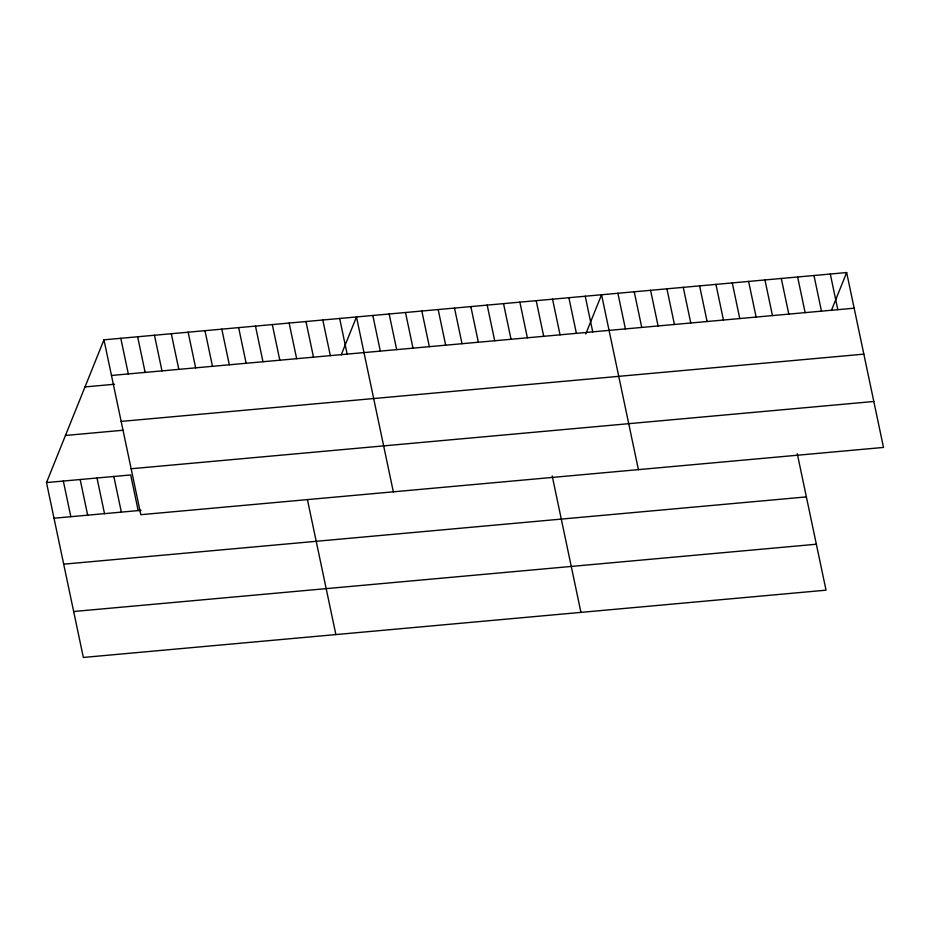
<?xml version="1.0" encoding="UTF-8"?>
<svg xmlns="http://www.w3.org/2000/svg" width="930" height="930" viewBox="0 0 930 930"><rect width="100%" height="100%" fill="white"/><g stroke="black" fill="none" stroke-linecap="round" stroke-linejoin="round"><path stroke-width="1.4" d="M797.277 453.735L826.038 590.178L83.351 657.452L46.5 482.565L103.962 339.822L846.649 272.548L883.5 447.435L140.825 514.697L103.962 339.822M341.205 354.888L356.481 316.944L393.332 491.831M585.761 333.998L601.559 294.74L638.41 469.627M831.374 310.492L846.649 272.548M111.484 375.464L854.159 308.19M85.002 386.926L114.46 384.253M121.156 421.418L863.842 354.144M65.46 435.461L122.981 430.253M131.142 468.755L873.816 401.481M46.5 482.565L130.665 474.951L138.186 510.593M54.01 518.219L140.988 510.338M63.693 564.173L806.38 496.899M73.668 611.51L816.354 544.236M830.304 274.025L837.814 309.678M813.971 275.501L821.481 311.155M797.626 276.989L805.136 312.631M781.293 278.465L788.803 314.119M764.948 279.942L772.458 315.596M748.615 281.43L756.125 317.072M732.27 282.906L739.78 318.56M715.937 284.382L723.447 320.036M699.592 285.859L707.102 321.513M683.259 287.347L690.769 322.989M666.915 288.823L674.424 324.477M650.582 290.3L658.091 325.953M634.237 291.788L641.746 327.43M617.904 293.264L625.413 328.918M585.226 296.228L592.736 331.871M568.881 297.705L576.391 333.358M552.548 299.181L560.058 334.835M536.203 300.669L543.713 336.311M519.87 302.145L527.38 337.799M552.199 475.928L580.948 612.382M503.525 303.622L511.035 339.276M487.192 305.11L494.702 340.752M470.847 306.586L478.357 342.24M454.514 308.062L462.024 343.716M438.17 309.539L445.679 345.193M421.836 311.027L429.346 346.669M405.492 312.503L413.001 348.157M389.159 313.98L396.668 349.634M372.814 315.468L380.324 351.11M339.648 318.467L347.157 354.121M322.803 319.99L330.324 355.644M305.97 321.513L313.491 357.167M289.137 323.047L296.658 358.689M272.304 324.57L279.814 360.224M307.4 499.526L335.87 634.586M255.471 326.093L262.981 361.747M238.638 327.616L246.148 363.27M221.805 329.139L229.315 364.793M204.972 330.673L212.482 366.315M188.139 332.196L195.649 367.838M171.306 333.719L178.816 369.373M154.473 335.242L161.983 370.896M137.628 336.765L145.15 372.419M120.795 338.288L128.317 373.941M113.832 476.474L121.353 512.116M96.999 477.997L104.52 513.651M80.166 479.52L87.676 515.174M63.333 481.043L70.843 516.696"/></g></svg>
